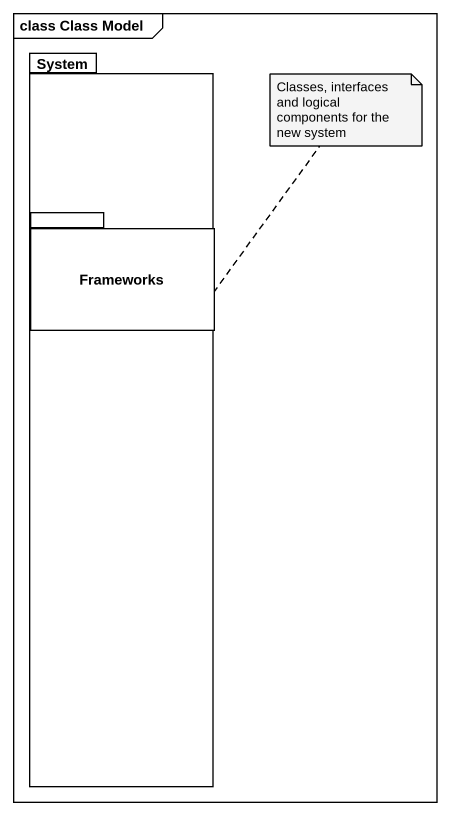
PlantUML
@startuml
mainframe class Class Model
package System {
  package Frameworks {
  }
}
note top of System : Classes, interfaces and logical components for the new system
@enduml
